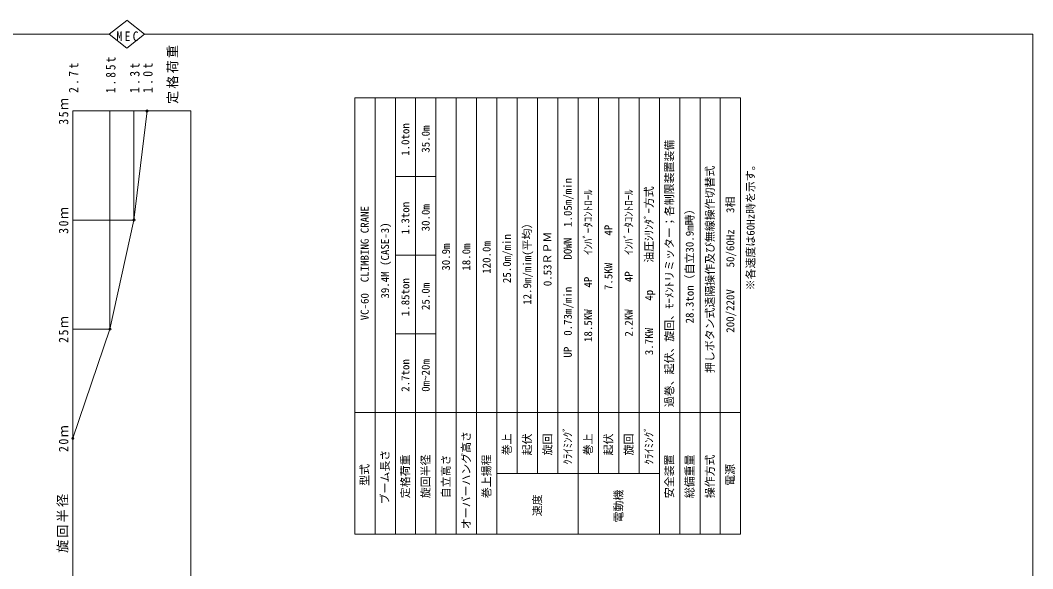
# Model space of a CAD drawing. Units: millimetres at full size, sheet at 1:200; details may follow other scales. Extents: x -40580 to 40245, y -408708 to 391292.
# Drawn here: x -6127 to 40245, y 3650 to 28790 of the extents above; entities that cross this region are included whole.
import ezdxf
from ezdxf.enums import TextEntityAlignment as Align

# ---------------------------------------------------------------- set-up
doc = ezdxf.new("R2010")
doc.units = ezdxf.units.MM
doc.header["$LTSCALE"] = 200
doc.header["$PDMODE"] = 32
doc.header["$PDSIZE"] = 100
doc.layers.add('0-0', color=4, linetype='Continuous', lineweight=9)
doc.layers.add('1-4', color=7, linetype='Continuous', lineweight=9)
doc.styles.add('ＭＳ ゴシック', font='')
doc.styles.get('ＭＳ ゴシック').set_extended_font_data('MS Gothic')

msp = doc.modelspace()

# ---------------------------------------------------------------- linework, layer by layer
at = {"layer": '0-0', "color": 7}
for p, q in [((-2047.8, 28151.7), (-1244.1, 28781.3)), ((-1244.1, 28790.1), (-434.2, 28145.5)), ((-40580.1, 28145.2), (-2047.2, 28145.2)), ((9192.2, 5231.3), (9192.2, 25231.3)), ((9192.2, 25231.3), (26866.6, 25231.3)), ((10122.4, 5231.3), (10122.4, 25231.3)), ((11052.6, 5231.3), (11052.6, 25231.3)), ((11982.9, 5231.3), (11982.9, 25231.3)), ((12913.1, 5231.3), (12913.1, 25231.3)), ((13843.3, 5231.3), (13843.3, 25231.3)), ((14773.6, 5231.3), (14773.6, 25231.3)), ((15703.8, 5231.3), (15703.8, 25231.3)), ((16634, 8022), (16634, 25231.3)), ((17564.3, 8022), (17564.3, 25231.3)), ((18494.5, 8022), (18494.5, 25231.3)), ((19424.7, 5231.3), (19424.7, 25231.3)), ((20355, 8022), (20355, 25231.3)), ((21285.2, 8022), (21285.2, 25231.3)), ((22215.4, 8022), (22215.4, 25231.3)), ((23145.7, 5231.3), (23145.7, 25231.3)), ((24075.9, 5231.3), (24075.9, 25231.3)), ((25006.1, 5231.3), (25006.1, 25231.3)), ((25936.4, 5231.3), (25936.4, 25231.3)), ((26866.6, 5231.3), (26866.6, 25231.3)), ((11052.6, 21626.7), (12913.1, 21626.7)), ((11052.6, 18022), (12913.1, 18022)), ((11052.6, 14417.4), (12913.1, 14417.4)), ((9192.2, 10812.7), (26866.6, 10812.7)), ((15703.8, 8022), (23145.7, 8022)), ((9192.2, 5231.3), (26866.6, 5231.3))]:
    msp.add_line(p, q, dxfattribs=at)
for points in [[(-2047.8, 28151.7), (-1243.4, 27511.5), (-434.2, 28145.5)], [(-435.3, 28145.2), (40245.4, 28145.2), (40245.4, -27800.7)]]:
    msp.add_lwpolyline(points, dxfattribs=at)
at = {"layer": '1-4'}
for p, q in [((-3718, -10367.2), (-3718, 24632.8)), ((1682.1, 24632.8), (-3718, 24632.8)), ((-2018, 14632.8), (-2018, 24632.8)), ((-917.9, 19632.8), (-917.9, 24632.8)), ((1682.1, -10367.2), (1682.1, 24632.8)), ((-3718, 19632.8), (-917.9, 19632.8)), ((-3718, 14632.8), (-2018, 14632.8))]:
    msp.add_line(p, q, dxfattribs=at)
msp.add_lwpolyline([(-3718, 9632.8), (-2018, 14632.8), (-917.9, 19632.8), (-317.9, 24632.8)], dxfattribs=at)
for p in [(-317.9, 24632.8), (-917.9, 19632.8), (-2018, 14632.8), (-3718, 9632.8)]:
    msp.add_point(p, dxfattribs=at)

# ---------------------------------------------------------------- texts
at = {"layer": '0-0', "style": 'ＭＳ ゴシック'}
for s, p in [('1.0ton', (11802, 22576.3)), ('35.0m', (12732.2, 22718.4)), ('過巻、起伏、旋回、ﾓｰﾒﾝﾄリミッター；各制限装置装備', (23895, 11058.2)), ('押しボタン式遠隔操作及び無線操作切替式', (25755.5, 12621.5)), ('※各速度は60Hz時を示す。', (27615.9, 16413.5)), ('UP  0.73m/min     DOWN  1.05m/min', (19243.9, 13332.1)), ('18.5KW    4P    ｲﾝﾊﾞｰﾀｺﾝﾄﾛｰﾙ', (20174.1, 14042.7)), (' 2.2KW     4P   ｲﾝﾊﾞｰﾀｺﾝﾄﾛｰﾙ', (22034.5, 14042.7)), (' 3.7KW   \u30004p     油圧ｼﾘﾝﾀﾞｰ方式  ', (22964.8, 13190)), ('1.3ton', (11802, 18971.6)), ('200/220V    50/60Hz   3相', (26685.7, 14469)), ('VC-60  CLIMBING CRANE', (9941.5, 15037.5)), ('30.0m', (12732.2, 19113.7)), ('28.3ton（自立30.9m時）', (24825.2, 14895.4)), ('39.4M (CASE-3)', (10871.8, 16032.3)), ('12.9m/mim(平均）', (17383.4, 15748.1)), ('0.53ＲＰＭ', (18313.6, 16600.8)), (' 7.5KW     4P', (21104.3, 16174.5)), ('120.0m', (15522.9, 17169.3)), ('25.0m/min', (16453.2, 16742.9)), ('30.9m', (13662.5, 17311.4)), ('18.0m', (14592.7, 17311.4)), ('1.85ton', (11802, 15224.9)), ('25.0m', (12732.2, 15509.1)), ('2.7ton', (11802, 11762.3)), ('0m~20m', (12732.2, 11762.3)), ('オーバーハング高さ', (14592.7, 5463.9)), ('巻上', (16453.2, 8848.9)), ('起伏', (17383.4, 8848.9)), ('旋回', (18313.6, 8848.9)), ('ｸﾗｲﾐﾝｸﾞ', (19243.9, 8422.5)), ('巻上', (20174.1, 8848.9)), ('起伏', (21104.3, 8848.9)), ('旋回', (22034.5, 8848.9)), ('ｸﾗｲﾐﾝｸﾞ', (22964.8, 8422.5)), ('ブーム長さ', (10871.8, 6600.8)), ('定格荷重', (11802, 6885.1)), ('旋回半径', (12732.2, 6885.1)), ('自立高さ', (13662.5, 6885.1)), ('巻上揚程', (15522.9, 6885.1)), ('安全装置', (23895, 6885.1)), ('総備重量', (24825.2, 6885.1)), ('操作方式', (25755.5, 6885.1)), ('型式', (9941.5, 7453.5)), ('電源', (26685.7, 7453.5)), ('速度', (17848.5, 6058.2)), ('電動機', (21569.4, 5774))]:
    msp.add_text(s, height=366.6, rotation=90, dxfattribs=at).set_placement(p, align=Align.BOTTOM_LEFT)
at = {"layer": '0-0', "color": 7, "insert": (-1720.5, 27828.8), "char_height": 439.9, "attachment_point": 7, "style": 'ＭＳ ゴシック'}
msp.add_mtext('\\T1.38;\\W0.9;MEC', dxfattribs=at)
at = {"layer": '1-4', "char_height": 439.9, "attachment_point": 7, "rotation": 90, "style": 'ＭＳ ゴシック'}
for s, insert in [('\\T1.17;定格荷重', (1122.5, 24954.7)), ('\\T1.38;\\W0.85;1.85t', (-1759.8, 25454.6)), ('\\T1.38;\\W0.9;2.7t', (-3459.8, 25454.6)), ('\\T1.38;\\W0.9;1.3t', (-659.8, 25454.6)), ('\\T1.38;\\W0.9;1.0t', (-59.8, 25454.6)), ('\\T1.27;\\W0.9;35ｍ', (-3918, 24000.1)), ('\\T1.27;\\W0.9;30ｍ', (-3918, 19000.1)), ('\\T1.27;\\W0.9;25ｍ', (-3918, 14000.1)), ('\\T1.27;\\W0.9;20ｍ', (-3918, 9000.1)), ('\\T1.17;旋回半径', (-3918, 4376.1))]:
    msp.add_mtext(s, dxfattribs=dict(at, insert=insert))

doc.saveas('drawing.dxf')
